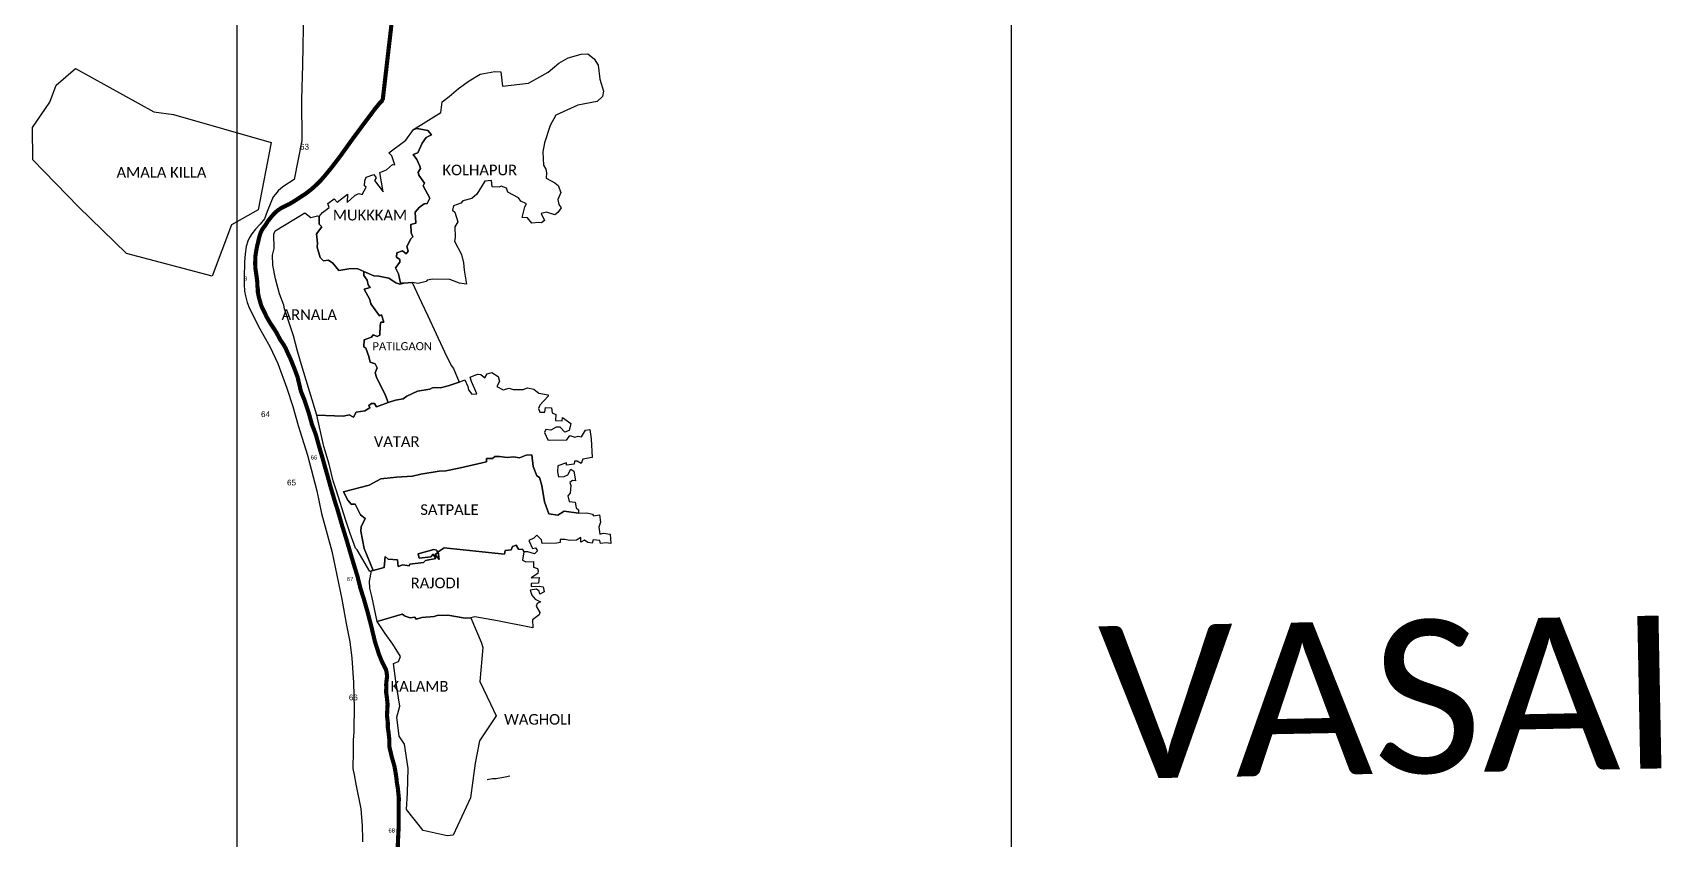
# Model space of a CAD drawing. Header units: metres. Extents: x 0 to 561379, y 0 to 4092696.
# Drawn here: x 260510 to 280239, y 2146462 to 2156234 of the extents above; entities that cross this region are included whole.
import ezdxf

# ---------------------------------------------------------------- set-up
doc = ezdxf.new("R2010")
doc.units = ezdxf.units.M
for name, color, linetype in [('ARTIFICIALLY PROTECTED', 1, 'Continuous'), ('COASTLINE', 5, 'Continuous'), ('DISTRICT BOUNDRY', 86, 'Continuous'), ('NATURALLY PROTECTED', 3, 'Continuous'), ('TALUKA NAME', 5, 'Continuous'), ('UNPROTECTED', 130, 'Continuous'), ('UNPROTECTED DUE TO CREEK', 150, 'Continuous'), ('VILLAGE BOUNDRY', 32, 'Continuous'), ('VILLAGE NAME', 250, 'Continuous')]:
    doc.layers.add(name, color=color, linetype=linetype)
doc.styles.get("Standard").update_dxf_attribs({"font": 'arial.ttf'})
picture_1 = doc.add_image_def('image4.ecw', size_in_pixel=(312480, 683618))

msp = doc.modelspace()

# ---------------------------------------------------------------- linework, layer by layer
at = {"layer": 'ARTIFICIALLY PROTECTED', "const_width": 50, "flags": 128}
for points in [[(263980, 2151223), (263981, 2151219), (264019, 2151091), (264038, 2151022)], [(264121, 2150726), (264126, 2150711), (264163, 2150583), (264209, 2150437), (264261, 2150257), (264312, 2150093), (264365, 2149912), (264408, 2149769), (264445, 2149649), (264479, 2149510), (264526, 2149362), (264567, 2149218), (264606, 2149068)], [(264882, 2147387), (264893, 2147349), (264905, 2147280), (264917, 2147204), (264922, 2147151), (264934, 2147082), (264946, 2146962), (264944, 2146853), (264944, 2146733), (264943, 2146592), (264935, 2146427), (264932, 2146273), (264948, 2146180), (264966, 2146127), (264992, 2146050), (264990, 2146018)]]:
    msp.add_lwpolyline(points, dxfattribs=at)
at = {"layer": 'COASTLINE', "const_width": 30, "flags": 128}
msp.add_lwpolyline([(265080, 2158261), (264751, 2155417), (264715, 2155380), (264655, 2155307), (264545, 2155159), (264379, 2154936), (264242, 2154744), (264140, 2154610), (264055, 2154506), (264001, 2154444), (263945, 2154388), (263885, 2154334), (263814, 2154280), (263753, 2154240), (263679, 2154192), (263622, 2154158), (263576, 2154136), (263519, 2154107), (263468, 2154071), (263430, 2154035), (263396, 2153995), (263359, 2153948), (263337, 2153911), (263306, 2153869), (263286, 2153839), (263269, 2153801), (263253, 2153748), (263242, 2153697), (263231, 2153656), (263224, 2153617), (263217, 2153580), (263209, 2153526), (263206, 2153441), (263208, 2153386), (263216, 2153327), (263223, 2153281), (263230, 2153226), (263233, 2153190), (263233, 2153162), (263238, 2153126), (263239, 2153088), (263252, 2153023), (263270, 2152959), (263287, 2152909), (263319, 2152847), (263342, 2152796), (263384, 2152722), (263437, 2152642), (263463, 2152602), (263509, 2152514), (263552, 2152452), (263578, 2152404), (263609, 2152334), (263632, 2152286), (263653, 2152235), (263687, 2152149), (263719, 2152063), (263760, 2151891), (263805, 2151778), (263853, 2151634), (263894, 2151487), (263939, 2151370), (263981, 2151219), (264019, 2151091), (264077, 2150885), (264126, 2150711), (264163, 2150583), (264209, 2150437), (264261, 2150257), (264312, 2150093), (264365, 2149912), (264408, 2149769), (264445, 2149649), (264479, 2149510), (264526, 2149362), (264567, 2149218), (264612, 2149045), (264656, 2148860), (264706, 2148703), (264738, 2148623), (264772, 2148554), (264791, 2148516), (264798, 2148485), (264804, 2148438), (264797, 2148381), (264793, 2148343), (264794, 2148297), (264792, 2148242), (264800, 2148192), (264810, 2148096), (264806, 2148024), (264803, 2147962), (264813, 2147869), (264812, 2147822), (264820, 2147770), (264830, 2147680), (264831, 2147587), (264858, 2147471), (264893, 2147349), (264905, 2147280), (264917, 2147204), (264922, 2147151), (264934, 2147082), (264946, 2146962), (264944, 2146853), (264944, 2146733), (264943, 2146592), (264935, 2146427)], dxfattribs=at)
at = {"layer": 'DISTRICT BOUNDRY'}
msp.add_polyline3d([(263793, 2156514, 0), (263781, 2155843, 0), (263767, 2155425, 0), (263770, 2154928, 0), (263678, 2154453, 0), (263553, 2154375, 0), (263515, 2154345, 0), (263486, 2154316, 0), (263452, 2154275, 0), (263426, 2154244, 0), (263397, 2154174, 0), (263353, 2154068, 0), (263318, 2153976, 0), (263267, 2153913, 0), (263211, 2153852, 0), (263167, 2153796, 0), (263138, 2153751, 0), (263116, 2153706, 0), (263098, 2153643, 0), (263083, 2153553, 0), (263077, 2153454, 0), (263072, 2153268, 0), (263073, 2153183, 0), (263075, 2153102, 0), (263089, 2153044, 0), (263110, 2152966, 0), (263138, 2152890, 0), (263181, 2152809, 0), (263247, 2152675, 0), (263383, 2152432, 0), (263479, 2152227, 0), (263588, 2151927, 0), (263662, 2151703, 0), (263726, 2151475, 0), (263841, 2151117, 0), (263952, 2150685, 0), (264010, 2150408, 0), (264136, 2149952, 0), (264255, 2149372, 0), (264309, 2149078, 0), (264353, 2148855, 0), (264377, 2148658, 0), (264397, 2148362, 0), (264404, 2148046, 0), (264403, 2147808, 0), (264401, 2147765, 0), (264395, 2147662, 0), (264392, 2147465, 0), (264388, 2147386, 0), (264389, 2147319, 0), (264407, 2147245, 0), (264426, 2147129, 0), (264487, 2146831, 0), (264504, 2146625, 0), (264505, 2146466, 0), (264505, 2146434, 0)], dxfattribs=at)
at = {"layer": 'NATURALLY PROTECTED', "const_width": 50, "flags": 128}
for points in [[(263615, 2154155), (263622, 2154158), (263679, 2154192), (263753, 2154240), (263791, 2154265), (263814, 2154280), (263885, 2154334), (263945, 2154388), (264001, 2154444), (264055, 2154506), (264140, 2154610), (264242, 2154744), (264379, 2154936), (264531, 2155141), (264545, 2155159), (264655, 2155307), (264715, 2155380), (264751, 2155417)], [(263353, 2152777), (263384, 2152722), (263437, 2152642), (263463, 2152602), (263509, 2152514), (263552, 2152452), (263578, 2152404), (263584, 2152390), (263609, 2152334), (263632, 2152286), (263653, 2152235), (263687, 2152149), (263719, 2152063), (263760, 2151891), (263805, 2151778), (263853, 2151634), (263894, 2151487), (263939, 2151370), (263980, 2151223)], [(264038, 2151022), (264077, 2150885), (264121, 2150726)], [(264606, 2149068), (264612, 2149045), (264656, 2148860), (264706, 2148703), (264738, 2148623), (264772, 2148554), (264791, 2148516), (264798, 2148485), (264804, 2148438), (264797, 2148381), (264793, 2148343), (264794, 2148297), (264792, 2148242), (264800, 2148192), (264810, 2148096), (264806, 2148024), (264803, 2147962), (264813, 2147869), (264812, 2147822), (264820, 2147770), (264830, 2147680), (264831, 2147587), (264858, 2147471), (264882, 2147387)]]:
    msp.add_lwpolyline(points, dxfattribs=at)
at = {"layer": 'UNPROTECTED', "const_width": 50, "flags": 128}
msp.add_lwpolyline([(263615, 2154155), (263576, 2154136), (263519, 2154107), (263468, 2154071), (263430, 2154035), (263396, 2153995), (263359, 2153948), (263337, 2153911), (263306, 2153869), (263286, 2153839), (263269, 2153801), (263253, 2153748), (263242, 2153697), (263231, 2153656), (263224, 2153617), (263217, 2153580), (263209, 2153526), (263206, 2153441), (263208, 2153386), (263216, 2153327), (263223, 2153281), (263230, 2153226), (263233, 2153190), (263233, 2153162), (263238, 2153126), (263239, 2153088), (263252, 2153023), (263270, 2152959), (263287, 2152909), (263319, 2152847), (263342, 2152796), (263353, 2152777)], dxfattribs=at)
at = {"layer": 'UNPROTECTED DUE TO CREEK', "const_width": 50, "flags": 128}
msp.add_lwpolyline([(265080, 2158261), (264751, 2155417)], dxfattribs=at)
at = {"layer": 'VILLAGE BOUNDRY'}
for points in [[(263399, 2154901, 0), (263241, 2154087, 0), (262919, 2153907, 0), (262687, 2153282, 0), (261649, 2153559, 0), (261067, 2154125, 0), (260512, 2154691, 0), (260510, 2155083, 0), (260718, 2155390, 0), (260796, 2155597, 0), (261031, 2155799, 0), (261980, 2155274, 0), (262217, 2155240, 0)], [(263399, 2154901, 0), (263241, 2154087, 0), (262919, 2153907, 0), (262687, 2153282, 0), (261649, 2153559, 0), (261067, 2154125, 0), (260512, 2154691, 0), (260510, 2155083, 0), (260718, 2155390, 0), (260796, 2155597, 0), (261031, 2155799, 0), (261980, 2155274, 0), (262217, 2155240, 0)], [(266471, 2154122, 0), (266492, 2154161, 0), (266423, 2154190, 0), (266394, 2154233, 0), (266268, 2154302, 0), (266251, 2154351, 0), (266186, 2154372, 0), (266161, 2154360, 0), (266077, 2154367, 0), (266068, 2154441, 0), (265987, 2154435, 0), (265892, 2154276, 0), (265829, 2154225, 0), (265723, 2154197, 0), (265698, 2154166, 0), (265609, 2154135, 0), (265597, 2154083, 0), (265625, 2154059, 0), (265661, 2153941, 0), (265623, 2153882, 0), (265628, 2153750, 0), (265621, 2153707, 0), (265705, 2153546, 0), (265730, 2153445, 0), (265736, 2153355, 0), (265766, 2153187, 0), (265682, 2153198, 0), (265565, 2153244, 0), (265359, 2153249, 0), (265289, 2153234, 0), (265278, 2153217, 0), (265181, 2153193, 0), (265107, 2153208, 0), (265007, 2153197, 0), (264965, 2153200, 0), (264942, 2153312, 0), (264905, 2153385, 0), (264960, 2153451, 0), (264959, 2153486, 0), (264919, 2153513, 0), (264921, 2153567, 0), (264989, 2153590, 0), (265035, 2153553, 0), (265058, 2153587, 0), (265045, 2153642, 0), (265091, 2153737, 0), (265116, 2153760, 0), (265097, 2153807, 0), (265093, 2153908, 0), (265151, 2153925, 0), (265143, 2154058, 0), (265194, 2154116, 0), (265251, 2154159, 0), (265289, 2154162, 0), (265321, 2154228, 0), (265240, 2154377, 0), (265259, 2154411, 0), (265190, 2154507, 0), (265180, 2154545, 0), (265207, 2154586, 0), (265202, 2154616, 0), (265163, 2154696, 0), (265119, 2154757, 0), (265177, 2154777, 0), (265230, 2154896, 0), (265278, 2154963, 0), (265342, 2154996, 0), (265299, 2155049, 0), (265167, 2155070, 0), (265124, 2155061, 0), (265455, 2155267, 0), (265472, 2155393, 0), (265557, 2155459, 0), (265667, 2155558, 0), (265797, 2155649, 0), (265931, 2155728, 0), (266107, 2155761, 0), (266182, 2155760, 0), (266200, 2155585, 0), (266515, 2155621, 0), (266756, 2155756, 0), (266884, 2155864, 0), (266996, 2155927, 0), (267155, 2155974, 0), (267237, 2155975, 0), (267311, 2155915, 0), (267359, 2155838, 0), (267381, 2155668, 0), (267425, 2155523, 0), (267415, 2155458, 0), (267348, 2155399, 0), (267114, 2155356, 0), (266848, 2155234, 0), (266779, 2155110, 0), (266709, 2154900, 0), (266692, 2154789, 0), (266697, 2154628, 0), (266728, 2154580, 0), (266735, 2154537, 0), (266731, 2154472, 0), (266835, 2154415, 0), (266877, 2154380, 0), (266908, 2154296, 0), (266873, 2154213, 0), (266885, 2154152, 0), (266912, 2154111, 0), (266874, 2154053, 0), (266834, 2154028, 0), (266735, 2154057, 0), (266671, 2154043, 0), (266710, 2153959, 0), (266675, 2153929, 0), (266641, 2153935, 0), (266556, 2153926, 0), (266503, 2153990, 0), (266441, 2153996, 0)], [(266471, 2154122, 0), (266492, 2154161, 0), (266423, 2154190, 0), (266394, 2154233, 0), (266268, 2154302, 0), (266251, 2154351, 0), (266186, 2154372, 0), (266161, 2154360, 0), (266077, 2154367, 0), (266068, 2154441, 0), (265987, 2154435, 0), (265892, 2154276, 0), (265829, 2154225, 0), (265723, 2154197, 0), (265698, 2154166, 0), (265609, 2154135, 0), (265597, 2154083, 0), (265625, 2154059, 0), (265661, 2153941, 0), (265623, 2153882, 0), (265628, 2153750, 0), (265621, 2153707, 0), (265705, 2153546, 0), (265730, 2153445, 0), (265736, 2153355, 0), (265766, 2153187, 0), (265682, 2153198, 0), (265565, 2153244, 0), (265359, 2153249, 0), (265289, 2153234, 0), (265278, 2153217, 0), (265181, 2153193, 0), (265107, 2153208, 0), (265007, 2153197, 0), (264965, 2153200, 0), (264942, 2153312, 0), (264905, 2153385, 0), (264960, 2153451, 0), (264959, 2153486, 0), (264919, 2153513, 0), (264921, 2153567, 0), (264989, 2153590, 0), (265035, 2153553, 0), (265058, 2153587, 0), (265045, 2153642, 0), (265091, 2153737, 0), (265116, 2153760, 0), (265097, 2153807, 0), (265093, 2153908, 0), (265151, 2153925, 0), (265143, 2154058, 0), (265194, 2154116, 0), (265251, 2154159, 0), (265289, 2154162, 0), (265321, 2154228, 0), (265240, 2154377, 0), (265259, 2154411, 0), (265190, 2154507, 0), (265180, 2154545, 0), (265207, 2154586, 0), (265202, 2154616, 0), (265163, 2154696, 0), (265119, 2154757, 0), (265177, 2154777, 0), (265230, 2154896, 0), (265278, 2154963, 0), (265342, 2154996, 0), (265299, 2155049, 0), (265167, 2155070, 0), (265124, 2155061, 0), (265455, 2155267, 0), (265472, 2155393, 0), (265557, 2155459, 0), (265667, 2155558, 0), (265797, 2155649, 0), (265931, 2155728, 0), (266107, 2155761, 0), (266182, 2155760, 0), (266200, 2155585, 0), (266515, 2155621, 0), (266756, 2155756, 0), (266884, 2155864, 0), (266996, 2155927, 0), (267155, 2155974, 0), (267237, 2155975, 0), (267311, 2155915, 0), (267359, 2155838, 0), (267381, 2155668, 0), (267425, 2155523, 0), (267415, 2155458, 0), (267348, 2155399, 0), (267114, 2155356, 0), (266848, 2155234, 0), (266779, 2155110, 0), (266709, 2154900, 0), (266692, 2154789, 0), (266697, 2154628, 0), (266728, 2154580, 0), (266735, 2154537, 0), (266731, 2154472, 0), (266835, 2154415, 0), (266877, 2154380, 0), (266908, 2154296, 0), (266873, 2154213, 0), (266885, 2154152, 0), (266912, 2154111, 0), (266874, 2154053, 0), (266834, 2154028, 0), (266735, 2154057, 0), (266671, 2154043, 0), (266710, 2153959, 0), (266675, 2153929, 0), (266641, 2153935, 0), (266556, 2153926, 0), (266503, 2153990, 0), (266441, 2153996, 0)], [(265342, 2154996, 0), (265278, 2154963, 0), (265230, 2154896, 0), (265177, 2154777, 0), (265119, 2154757, 0), (265163, 2154696, 0), (265202, 2154616, 0), (265207, 2154586, 0), (265180, 2154545, 0), (265190, 2154507, 0), (265259, 2154411, 0), (265240, 2154377, 0), (265321, 2154228, 0), (265289, 2154162, 0), (265251, 2154159, 0), (265194, 2154116, 0), (265143, 2154058, 0), (265151, 2153925, 0), (265093, 2153908, 0), (265097, 2153807, 0), (265116, 2153760, 0), (265091, 2153737, 0), (265045, 2153642, 0), (265058, 2153587, 0), (265035, 2153553, 0), (264989, 2153590, 0), (264921, 2153567, 0), (264919, 2153513, 0), (264959, 2153486, 0), (264960, 2153451, 0), (264905, 2153385, 0), (264942, 2153312, 0), (264965, 2153200, 0), (265007, 2153197, 0), (264960, 2153186, 0), (264911, 2153203, 0), (264824, 2153258, 0), (264702, 2153284, 0), (264645, 2153288, 0), (264521, 2153339, 0), (264448, 2153374, 0), (264364, 2153375, 0), (264221, 2153352, 0), (264147, 2153442, 0), (264094, 2153477, 0), (264035, 2153471, 0), (263995, 2153509, 0), (263956, 2153635, 0), (263961, 2153685, 0), (263948, 2153796, 0), (264013, 2153879, 0), (263981, 2153912, 0), (263981, 2154007, 0), (264021, 2154055, 0), (264104, 2154116, 0), (264085, 2154165, 0), (264162, 2154221, 0), (264198, 2154179, 0), (264324, 2154277, 0), (264319, 2154177, 0), (264414, 2154261, 0), (264463, 2154284, 0), (264502, 2154273, 0), (264552, 2154363, 0), (264529, 2154376, 0), (264533, 2154437, 0), (264552, 2154483, 0), (264644, 2154514, 0), (264673, 2154475, 0), (264653, 2154443, 0), (264757, 2154305, 0), (264718, 2154538, 0), (264797, 2154572, 0), (264869, 2154636, 0), (264897, 2154633, 0), (264861, 2154741, 0), (264825, 2154778, 0), (265030, 2154929, 0), (265124, 2155061, 0), (265167, 2155070, 0), (265299, 2155049, 0)], [(265342, 2154996, 0), (265278, 2154963, 0), (265230, 2154896, 0), (265177, 2154777, 0), (265119, 2154757, 0), (265163, 2154696, 0), (265202, 2154616, 0), (265207, 2154586, 0), (265180, 2154545, 0), (265190, 2154507, 0), (265259, 2154411, 0), (265240, 2154377, 0), (265321, 2154228, 0), (265289, 2154162, 0), (265251, 2154159, 0), (265194, 2154116, 0), (265143, 2154058, 0), (265151, 2153925, 0), (265093, 2153908, 0), (265097, 2153807, 0), (265116, 2153760, 0), (265091, 2153737, 0), (265045, 2153642, 0), (265058, 2153587, 0), (265035, 2153553, 0), (264989, 2153590, 0), (264921, 2153567, 0), (264919, 2153513, 0), (264959, 2153486, 0), (264960, 2153451, 0), (264905, 2153385, 0), (264942, 2153312, 0), (264965, 2153200, 0), (265007, 2153197, 0), (264960, 2153186, 0), (264911, 2153203, 0), (264824, 2153258, 0), (264702, 2153284, 0), (264645, 2153288, 0), (264521, 2153339, 0), (264448, 2153374, 0), (264364, 2153375, 0), (264221, 2153352, 0), (264147, 2153442, 0), (264094, 2153477, 0), (264035, 2153471, 0), (263995, 2153509, 0), (263956, 2153635, 0), (263961, 2153685, 0), (263948, 2153796, 0), (264013, 2153879, 0), (263981, 2153912, 0), (263981, 2154007, 0), (264021, 2154055, 0), (264104, 2154116, 0), (264085, 2154165, 0), (264162, 2154221, 0), (264198, 2154179, 0), (264324, 2154277, 0), (264319, 2154177, 0), (264414, 2154261, 0), (264463, 2154284, 0), (264502, 2154273, 0), (264552, 2154363, 0), (264529, 2154376, 0), (264533, 2154437, 0), (264552, 2154483, 0), (264644, 2154514, 0), (264673, 2154475, 0), (264653, 2154443, 0), (264757, 2154305, 0), (264718, 2154538, 0), (264797, 2154572, 0), (264869, 2154636, 0), (264897, 2154633, 0), (264861, 2154741, 0), (264825, 2154778, 0), (265030, 2154929, 0), (265124, 2155061, 0), (265167, 2155070, 0), (265299, 2155049, 0)], [(264675, 2152060, 0), (264784, 2151838, 0), (264818, 2151752, 0), (264677, 2151700, 0), (264650, 2151740, 0), (264615, 2151743, 0), (264583, 2151718, 0), (264593, 2151687, 0), (264536, 2151651, 0), (264429, 2151638, 0), (264396, 2151577, 0), (264343, 2151604, 0), (264276, 2151589, 0), (263954, 2151599, 0), (263766, 2152208, 0), (263718, 2152377, 0), (263671, 2152562, 0), (263563, 2152889, 0), (263553, 2152933, 0), (263499, 2153071, 0), (263452, 2153251, 0), (263421, 2153417, 0), (263418, 2153536, 0), (263436, 2153619, 0), (263431, 2153791, 0), (263449, 2153832, 0), (263808, 2154051, 0), (263882, 2153995, 0), (263961, 2154014, 0), (263981, 2154007, 0), (263981, 2153912, 0), (264013, 2153879, 0), (263948, 2153796, 0), (263961, 2153685, 0), (263956, 2153635, 0), (263995, 2153509, 0), (264035, 2153471, 0), (264094, 2153477, 0), (264147, 2153442, 0), (264221, 2153352, 0), (264364, 2153375, 0), (264448, 2153374, 0), (264521, 2153339, 0), (264524, 2153291, 0), (264561, 2153236, 0), (264575, 2153177, 0), (264598, 2153145, 0), (264527, 2153124, 0), (264594, 2152999, 0), (264606, 2152950, 0), (264711, 2152802, 0), (264737, 2152816, 0), (264765, 2152726, 0), (264730, 2152725, 0), (264719, 2152685, 0), (264716, 2152568, 0), (264682, 2152553, 0), (264634, 2152572, 0), (264614, 2152545, 0), (264526, 2152513, 0), (264521, 2152428, 0), (264547, 2152413, 0), (264583, 2152309, 0), (264597, 2152242, 0), (264658, 2152220, 0), (264684, 2152172, 0), (264660, 2152111, 0)], [(264675, 2152060, 0), (264784, 2151838, 0), (264818, 2151752, 0), (264677, 2151700, 0), (264650, 2151740, 0), (264615, 2151743, 0), (264583, 2151718, 0), (264593, 2151687, 0), (264536, 2151651, 0), (264429, 2151638, 0), (264396, 2151577, 0), (264343, 2151604, 0), (264276, 2151589, 0), (263954, 2151599, 0), (263766, 2152208, 0), (263718, 2152377, 0), (263671, 2152562, 0), (263563, 2152889, 0), (263553, 2152933, 0), (263499, 2153071, 0), (263452, 2153251, 0), (263421, 2153417, 0), (263418, 2153536, 0), (263436, 2153619, 0), (263431, 2153791, 0), (263449, 2153832, 0), (263808, 2154051, 0), (263882, 2153995, 0), (263961, 2154014, 0), (263981, 2154007, 0), (263981, 2153912, 0), (264013, 2153879, 0), (263948, 2153796, 0), (263961, 2153685, 0), (263956, 2153635, 0), (263995, 2153509, 0), (264035, 2153471, 0), (264094, 2153477, 0), (264147, 2153442, 0), (264221, 2153352, 0), (264364, 2153375, 0), (264448, 2153374, 0), (264521, 2153339, 0), (264524, 2153291, 0), (264561, 2153236, 0), (264575, 2153177, 0), (264598, 2153145, 0), (264527, 2153124, 0), (264594, 2152999, 0), (264606, 2152950, 0), (264711, 2152802, 0), (264737, 2152816, 0), (264765, 2152726, 0), (264730, 2152725, 0), (264719, 2152685, 0), (264716, 2152568, 0), (264682, 2152553, 0), (264634, 2152572, 0), (264614, 2152545, 0), (264526, 2152513, 0), (264521, 2152428, 0), (264547, 2152413, 0), (264583, 2152309, 0), (264597, 2152242, 0), (264658, 2152220, 0), (264684, 2152172, 0), (264660, 2152111, 0)], [(265007, 2153197, 0), (265107, 2153208, 0), (265219, 2152964, 0), (265299, 2152802, 0), (265500, 2152368, 0), (265580, 2152203, 0), (265609, 2152167, 0), (265678, 2152001, 0), (265545, 2151957, 0), (265449, 2151933, 0), (265358, 2151933, 0), (265321, 2151915, 0), (265174, 2151892, 0), (265044, 2151829, 0), (264999, 2151796, 0), (264905, 2151782, 0), (264818, 2151752, 0), (264784, 2151838, 0), (264675, 2152060, 0), (264660, 2152111, 0), (264684, 2152172, 0), (264658, 2152220, 0), (264597, 2152242, 0), (264583, 2152309, 0), (264547, 2152413, 0), (264521, 2152428, 0), (264526, 2152513, 0), (264614, 2152545, 0), (264634, 2152572, 0), (264682, 2152553, 0), (264716, 2152568, 0), (264719, 2152685, 0), (264730, 2152725, 0), (264765, 2152726, 0), (264737, 2152816, 0), (264711, 2152802, 0), (264606, 2152950, 0), (264594, 2152999, 0), (264527, 2153124, 0), (264598, 2153145, 0), (264575, 2153177, 0), (264561, 2153236, 0), (264524, 2153291, 0), (264521, 2153339, 0), (264645, 2153288, 0), (264702, 2153284, 0), (264824, 2153258, 0), (264911, 2153203, 0), (264960, 2153186, 0), (265007, 2153197, 0)], [(265007, 2153197, 0), (265107, 2153208, 0), (265219, 2152964, 0), (265299, 2152802, 0), (265500, 2152368, 0), (265580, 2152203, 0), (265609, 2152167, 0), (265678, 2152001, 0), (265545, 2151957, 0), (265449, 2151933, 0), (265358, 2151933, 0), (265321, 2151915, 0), (265174, 2151892, 0), (265044, 2151829, 0), (264999, 2151796, 0), (264905, 2151782, 0), (264818, 2151752, 0), (264784, 2151838, 0), (264675, 2152060, 0), (264660, 2152111, 0), (264684, 2152172, 0), (264658, 2152220, 0), (264597, 2152242, 0), (264583, 2152309, 0), (264547, 2152413, 0), (264521, 2152428, 0), (264526, 2152513, 0), (264614, 2152545, 0), (264634, 2152572, 0), (264682, 2152553, 0), (264716, 2152568, 0), (264719, 2152685, 0), (264730, 2152725, 0), (264765, 2152726, 0), (264737, 2152816, 0), (264711, 2152802, 0), (264606, 2152950, 0), (264594, 2152999, 0), (264527, 2153124, 0), (264598, 2153145, 0), (264575, 2153177, 0), (264561, 2153236, 0), (264524, 2153291, 0), (264521, 2153339, 0), (264645, 2153288, 0), (264702, 2153284, 0), (264824, 2153258, 0), (264911, 2153203, 0), (264960, 2153186, 0), (265007, 2153197, 0)], [(267286, 2151086, 0), (267174, 2151069, 0), (267155, 2151013, 0), (267107, 2151043, 0), (267072, 2151043, 0), (267068, 2151005, 0), (266979, 2150993, 0), (266976, 2151021, 0), (266872, 2150985, 0), (266866, 2150912, 0), (266881, 2150853, 0), (266947, 2150857, 0), (266992, 2150879, 0), (267030, 2150944, 0), (267067, 2150922, 0), (267088, 2150804, 0), (267048, 2150810, 0), (267016, 2150783, 0), (267031, 2150748, 0), (267021, 2150656, 0), (266995, 2150624, 0), (267011, 2150556, 0), (267082, 2150548, 0), (267093, 2150476, 0), (267123, 2150454, 0), (267121, 2150413, 0), (266950, 2150439, 0), (266871, 2150389, 0), (266765, 2150405, 0), (266709, 2150552, 0), (266679, 2150749, 0), (266650, 2150846, 0), (266618, 2150866, 0), (266575, 2150978, 0), (266556, 2151119, 0), (266488, 2151114, 0), (266406, 2151084, 0), (266334, 2151094, 0), (266260, 2151088, 0), (266167, 2151101, 0), (266107, 2151099, 0), (266082, 2151076, 0), (266008, 2151074, 0), (266007, 2151036, 0), (265692, 2150964, 0), (265516, 2150927, 0), (265435, 2150921, 0), (265211, 2150887, 0), (265112, 2150861, 0), (264916, 2150850, 0), (264728, 2150829, 0), (264586, 2150751, 0), (264277, 2150672, 0), (264328, 2150569, 0), (264370, 2150523, 0), (264419, 2150520, 0), (264481, 2150394, 0), (264540, 2150347, 0), (264490, 2150247, 0), (264487, 2150196, 0), (264526, 2149984, 0), (264634, 2149720, 0), (264615, 2149714, 0), (264593, 2149707, 0), (264440, 2149967, 0), (264421, 2149991, 0), (264356, 2150168, 0), (264303, 2150325, 0), (264186, 2150696, 0), (264149, 2150805, 0), (264102, 2151006, 0), (264039, 2151219, 0), (263954, 2151599, 0), (264276, 2151589, 0), (264343, 2151604, 0), (264396, 2151577, 0), (264429, 2151638, 0), (264536, 2151651, 0), (264593, 2151687, 0), (264583, 2151718, 0), (264615, 2151743, 0), (264650, 2151740, 0), (264677, 2151700, 0), (264818, 2151752, 0), (264905, 2151782, 0), (264999, 2151796, 0), (265044, 2151829, 0), (265174, 2151892, 0), (265321, 2151915, 0), (265358, 2151934, 0), (265449, 2151933, 0), (265545, 2151957, 0), (265678, 2152001, 0), (265744, 2152027, 0), (265780, 2151947, 0), (265788, 2151906, 0), (265831, 2151853, 0), (265891, 2151858, 0), (265825, 2152008, 0), (265810, 2152060, 0), (265898, 2152097, 0), (265938, 2152092, 0), (265986, 2152053, 0), (266018, 2152100, 0), (266074, 2152116, 0), (266149, 2152069, 0), (266166, 2152007, 0), (266133, 2151949, 0), (266208, 2151907, 0), (266282, 2151927, 0), (266329, 2151911, 0), (266454, 2151909, 0), (266505, 2151932, 0), (266581, 2151914, 0), (266643, 2151866, 0), (266753, 2151845, 0), (266755, 2151829, 0), (266653, 2151721, 0), (266639, 2151682, 0), (266654, 2151636, 0), (266713, 2151636, 0), (266724, 2151692, 0), (266794, 2151688, 0), (266803, 2151627, 0), (266846, 2151610, 0), (266845, 2151536, 0), (266923, 2151533, 0), (266930, 2151573, 0), (267031, 2151497, 0), (267011, 2151413, 0), (266956, 2151395, 0), (266899, 2151455, 0), (266852, 2151453, 0), (266789, 2151419, 0), (266726, 2151428, 0), (266712, 2151390, 0), (266751, 2151301, 0), (266766, 2151297, 0), (266981, 2151301, 0), (267018, 2151352, 0), (267079, 2151333, 0), (267117, 2151347, 0), (267157, 2151338, 0), (267209, 2151417, 0), (267259, 2151427, 0), (267275, 2151312, 0)], [(267286, 2151086, 0), (267174, 2151069, 0), (267155, 2151013, 0), (267107, 2151043, 0), (267072, 2151043, 0), (267068, 2151005, 0), (266979, 2150993, 0), (266976, 2151021, 0), (266872, 2150985, 0), (266866, 2150912, 0), (266881, 2150853, 0), (266947, 2150857, 0), (266992, 2150879, 0), (267030, 2150944, 0), (267067, 2150922, 0), (267088, 2150804, 0), (267048, 2150810, 0), (267016, 2150783, 0), (267031, 2150748, 0), (267021, 2150656, 0), (266995, 2150624, 0), (267011, 2150556, 0), (267082, 2150548, 0), (267093, 2150476, 0), (267123, 2150454, 0), (267121, 2150413, 0), (266950, 2150439, 0), (266871, 2150389, 0), (266765, 2150405, 0), (266709, 2150552, 0), (266679, 2150749, 0), (266650, 2150846, 0), (266618, 2150866, 0), (266575, 2150978, 0), (266556, 2151119, 0), (266488, 2151114, 0), (266406, 2151084, 0), (266334, 2151094, 0), (266260, 2151088, 0), (266167, 2151101, 0), (266107, 2151099, 0), (266082, 2151076, 0), (266008, 2151074, 0), (266007, 2151036, 0), (265692, 2150964, 0), (265516, 2150927, 0), (265435, 2150921, 0), (265211, 2150887, 0), (265112, 2150861, 0), (264916, 2150850, 0), (264728, 2150829, 0), (264586, 2150751, 0), (264277, 2150672, 0), (264328, 2150569, 0), (264370, 2150523, 0), (264419, 2150520, 0), (264481, 2150394, 0), (264540, 2150347, 0), (264490, 2150247, 0), (264487, 2150196, 0), (264526, 2149984, 0), (264634, 2149720, 0), (264615, 2149714, 0), (264593, 2149707, 0), (264440, 2149967, 0), (264421, 2149991, 0), (264356, 2150168, 0), (264303, 2150325, 0), (264186, 2150696, 0), (264149, 2150805, 0), (264102, 2151006, 0), (264039, 2151219, 0), (263954, 2151599, 0), (264276, 2151589, 0), (264343, 2151604, 0), (264396, 2151577, 0), (264429, 2151638, 0), (264536, 2151651, 0), (264593, 2151687, 0), (264583, 2151718, 0), (264615, 2151743, 0), (264650, 2151740, 0), (264677, 2151700, 0), (264818, 2151752, 0), (264905, 2151782, 0), (264999, 2151796, 0), (265044, 2151829, 0), (265174, 2151892, 0), (265321, 2151915, 0), (265358, 2151934, 0), (265449, 2151933, 0), (265545, 2151957, 0), (265678, 2152001, 0), (265744, 2152027, 0), (265780, 2151947, 0), (265788, 2151906, 0), (265831, 2151853, 0), (265891, 2151858, 0), (265825, 2152008, 0), (265810, 2152060, 0), (265898, 2152097, 0), (265938, 2152092, 0), (265986, 2152053, 0), (266018, 2152100, 0), (266074, 2152116, 0), (266149, 2152069, 0), (266166, 2152007, 0), (266133, 2151949, 0), (266208, 2151907, 0), (266282, 2151927, 0), (266329, 2151911, 0), (266454, 2151909, 0), (266505, 2151932, 0), (266581, 2151914, 0), (266643, 2151866, 0), (266753, 2151845, 0), (266755, 2151829, 0), (266653, 2151721, 0), (266639, 2151682, 0), (266654, 2151636, 0), (266713, 2151636, 0), (266724, 2151692, 0), (266794, 2151688, 0), (266803, 2151627, 0), (266846, 2151610, 0), (266845, 2151536, 0), (266923, 2151533, 0), (266930, 2151573, 0), (267031, 2151497, 0), (267011, 2151413, 0), (266956, 2151395, 0), (266899, 2151455, 0), (266852, 2151453, 0), (266789, 2151419, 0), (266726, 2151428, 0), (266712, 2151390, 0), (266751, 2151301, 0), (266766, 2151297, 0), (266981, 2151301, 0), (267018, 2151352, 0), (267079, 2151333, 0), (267117, 2151347, 0), (267157, 2151338, 0), (267209, 2151417, 0), (267259, 2151427, 0), (267275, 2151312, 0)], [(267379, 2150158, 0), (267427, 2150170, 0), (267506, 2150159, 0), (267514, 2150046, 0), (267459, 2150053, 0), (267387, 2150046, 0), (267379, 2150082, 0), (267301, 2150088, 0), (267288, 2150049, 0), (267235, 2150058, 0), (267193, 2150084, 0), (267152, 2150063, 0), (267150, 2150120, 0), (267099, 2150085, 0), (267019, 2150081, 0), (266956, 2150094, 0), (266901, 2150093, 0), (266902, 2150056, 0), (266861, 2150051, 0), (266683, 2150047, 0), (266676, 2150088, 0), (266618, 2150146, 0), (266582, 2150111, 0), (266519, 2150083, 0), (266567, 2149987, 0), (266602, 2149992, 0), (266626, 2149955, 0), (266589, 2149922, 0), (266510, 2149943, 0), (266461, 2149945, 0), (266450, 2149973, 0), (266394, 2149977, 0), (266369, 2150025, 0), (266321, 2150010, 0), (266307, 2149969, 0), (266233, 2149962, 0), (266226, 2149916, 0), (265878, 2149954, 0), (265494, 2149993, 0), (265424, 2149945, 0), (265433, 2149851, 0), (265387, 2149912, 0), (265415, 2149931, 0), (265405, 2149965, 0), (265370, 2149971, 0), (265180, 2149919, 0), (265192, 2149868, 0), (265335, 2149884, 0), (265363, 2149915, 0), (265394, 2149865, 0), (265268, 2149838, 0), (265243, 2149815, 0), (265078, 2149796, 0), (265071, 2149776, 0), (264995, 2149787, 0), (264939, 2149767, 0), (264929, 2149849, 0), (264815, 2149856, 0), (264782, 2149888, 0), (264770, 2149755, 0), (264634, 2149720, 0), (264526, 2149984, 0), (264487, 2150196, 0), (264490, 2150247, 0), (264540, 2150347, 0), (264481, 2150394, 0), (264419, 2150520, 0), (264370, 2150523, 0), (264328, 2150569, 0), (264277, 2150672, 0), (264586, 2150751, 0), (264728, 2150829, 0), (264916, 2150850, 0), (265112, 2150861, 0), (265211, 2150887, 0), (265435, 2150921, 0), (265516, 2150927, 0), (265692, 2150964, 0), (266007, 2151036, 0), (266008, 2151074, 0), (266082, 2151076, 0), (266107, 2151099, 0), (266167, 2151101, 0), (266260, 2151088, 0), (266334, 2151094, 0), (266406, 2151084, 0), (266488, 2151114, 0), (266556, 2151119, 0), (266575, 2150978, 0), (266618, 2150866, 0), (266650, 2150846, 0), (266679, 2150749, 0), (266709, 2150552, 0), (266765, 2150405, 0), (266871, 2150389, 0), (266950, 2150439, 0), (267121, 2150413, 0), (267222, 2150416, 0), (267292, 2150400, 0), (267305, 2150379, 0), (267377, 2150391, 0), (267388, 2150305, 0), (267369, 2150245, 0)], [(267379, 2150158, 0), (267427, 2150170, 0), (267506, 2150159, 0), (267514, 2150046, 0), (267459, 2150053, 0), (267387, 2150046, 0), (267379, 2150082, 0), (267301, 2150088, 0), (267288, 2150049, 0), (267235, 2150058, 0), (267193, 2150084, 0), (267152, 2150063, 0), (267150, 2150120, 0), (267099, 2150085, 0), (267019, 2150081, 0), (266956, 2150094, 0), (266901, 2150093, 0), (266902, 2150056, 0), (266861, 2150051, 0), (266683, 2150047, 0), (266676, 2150088, 0), (266618, 2150146, 0), (266582, 2150111, 0), (266519, 2150083, 0), (266567, 2149987, 0), (266602, 2149992, 0), (266626, 2149955, 0), (266589, 2149922, 0), (266510, 2149943, 0), (266461, 2149945, 0), (266450, 2149973, 0), (266394, 2149977, 0), (266369, 2150025, 0), (266321, 2150010, 0), (266307, 2149969, 0), (266233, 2149962, 0), (266226, 2149916, 0), (265878, 2149954, 0), (265494, 2149993, 0), (265424, 2149945, 0), (265433, 2149851, 0), (265387, 2149912, 0), (265415, 2149931, 0), (265405, 2149965, 0), (265370, 2149971, 0), (265180, 2149919, 0), (265192, 2149868, 0), (265335, 2149884, 0), (265363, 2149915, 0), (265394, 2149865, 0), (265268, 2149838, 0), (265243, 2149815, 0), (265078, 2149796, 0), (265071, 2149776, 0), (264995, 2149787, 0), (264939, 2149767, 0), (264929, 2149849, 0), (264815, 2149856, 0), (264782, 2149888, 0), (264770, 2149755, 0), (264634, 2149720, 0), (264526, 2149984, 0), (264487, 2150196, 0), (264490, 2150247, 0), (264540, 2150347, 0), (264481, 2150394, 0), (264419, 2150520, 0), (264370, 2150523, 0), (264328, 2150569, 0), (264277, 2150672, 0), (264586, 2150751, 0), (264728, 2150829, 0), (264916, 2150850, 0), (265112, 2150861, 0), (265211, 2150887, 0), (265435, 2150921, 0), (265516, 2150927, 0), (265692, 2150964, 0), (266007, 2151036, 0), (266008, 2151074, 0), (266082, 2151076, 0), (266107, 2151099, 0), (266167, 2151101, 0), (266260, 2151088, 0), (266334, 2151094, 0), (266406, 2151084, 0), (266488, 2151114, 0), (266556, 2151119, 0), (266575, 2150978, 0), (266618, 2150866, 0), (266650, 2150846, 0), (266679, 2150749, 0), (266709, 2150552, 0), (266765, 2150405, 0), (266871, 2150389, 0), (266950, 2150439, 0), (267121, 2150413, 0), (267222, 2150416, 0), (267292, 2150400, 0), (267305, 2150379, 0), (267377, 2150391, 0), (267388, 2150305, 0), (267369, 2150245, 0)], [(266705, 2149462, 0), (266654, 2149433, 0), (266647, 2149469, 0), (266613, 2149494, 0), (266535, 2149482, 0), (266557, 2149420, 0), (266599, 2149371, 0), (266663, 2149341, 0), (266620, 2149317, 0), (266611, 2149288, 0), (266655, 2149210, 0), (266645, 2149181, 0), (266567, 2149121, 0), (266568, 2149023, 0), (266141, 2149107, 0), (265867, 2149156, 0), (265818, 2149147, 0), (265751, 2149141, 0), (265538, 2149177, 0), (265409, 2149175, 0), (265374, 2149160, 0), (265223, 2149148, 0), (265156, 2149128, 0), (265139, 2149155, 0), (265082, 2149147, 0), (265022, 2149165, 0), (264988, 2149191, 0), (264685, 2149102, 0), (264620, 2149409, 0), (264594, 2149506, 0), (264592, 2149588, 0), (264615, 2149714, 0), (264634, 2149720, 0), (264770, 2149755, 0), (264782, 2149888, 0), (264815, 2149856, 0), (264929, 2149849, 0), (264939, 2149767, 0), (264995, 2149787, 0), (265071, 2149776, 0), (265078, 2149796, 0), (265243, 2149815, 0), (265268, 2149838, 0), (265394, 2149865, 0), (265363, 2149915, 0), (265335, 2149884, 0), (265192, 2149868, 0), (265180, 2149919, 0), (265370, 2149971, 0), (265405, 2149965, 0), (265415, 2149931, 0), (265387, 2149912, 0), (265433, 2149851, 0), (265424, 2149945, 0), (265494, 2149993, 0), (265878, 2149954, 0), (266226, 2149916, 0), (266233, 2149962, 0), (266307, 2149969, 0), (266321, 2150010, 0), (266369, 2150025, 0), (266394, 2149977, 0), (266450, 2149973, 0), (266461, 2149945, 0), (266443, 2149844, 0), (266486, 2149825, 0), (266576, 2149827, 0), (266576, 2149760, 0), (266625, 2149741, 0), (266635, 2149716, 0), (266628, 2149684, 0), (266549, 2149629, 0), (266645, 2149633, 0), (266639, 2149564, 0), (266550, 2149562, 0), (266550, 2149523, 0), (266645, 2149529, 0), (266696, 2149519, 0)], [(266705, 2149462, 0), (266654, 2149433, 0), (266647, 2149469, 0), (266613, 2149494, 0), (266535, 2149482, 0), (266557, 2149420, 0), (266599, 2149371, 0), (266663, 2149341, 0), (266620, 2149317, 0), (266611, 2149288, 0), (266655, 2149210, 0), (266645, 2149181, 0), (266567, 2149121, 0), (266568, 2149023, 0), (266141, 2149107, 0), (265867, 2149156, 0), (265818, 2149147, 0), (265751, 2149141, 0), (265538, 2149177, 0), (265409, 2149175, 0), (265374, 2149160, 0), (265223, 2149148, 0), (265156, 2149128, 0), (265139, 2149155, 0), (265082, 2149147, 0), (265022, 2149165, 0), (264988, 2149191, 0), (264685, 2149102, 0), (264620, 2149409, 0), (264594, 2149506, 0), (264592, 2149588, 0), (264615, 2149714, 0), (264634, 2149720, 0), (264770, 2149755, 0), (264782, 2149888, 0), (264815, 2149856, 0), (264929, 2149849, 0), (264939, 2149767, 0), (264995, 2149787, 0), (265071, 2149776, 0), (265078, 2149796, 0), (265243, 2149815, 0), (265268, 2149838, 0), (265394, 2149865, 0), (265363, 2149915, 0), (265335, 2149884, 0), (265192, 2149868, 0), (265180, 2149919, 0), (265370, 2149971, 0), (265405, 2149965, 0), (265415, 2149931, 0), (265387, 2149912, 0), (265433, 2149851, 0), (265424, 2149945, 0), (265494, 2149993, 0), (265878, 2149954, 0), (266226, 2149916, 0), (266233, 2149962, 0), (266307, 2149969, 0), (266321, 2150010, 0), (266369, 2150025, 0), (266394, 2149977, 0), (266450, 2149973, 0), (266461, 2149945, 0), (266443, 2149844, 0), (266486, 2149825, 0), (266576, 2149827, 0), (266576, 2149760, 0), (266625, 2149741, 0), (266635, 2149716, 0), (266628, 2149684, 0), (266549, 2149629, 0), (266645, 2149633, 0), (266639, 2149564, 0), (266550, 2149562, 0), (266550, 2149523, 0), (266645, 2149529, 0), (266696, 2149519, 0)], [(266124, 2147960, 0), (265924, 2147654, 0), (265872, 2147387, 0), (265816, 2146967, 0), (265603, 2146515, 0), (265533, 2146503, 0), (265241, 2146569, 0), (265039, 2146823, 0), (265050, 2147024, 0), (265060, 2147322, 0), (265016, 2147616, 0), (264949, 2147711, 0), (264922, 2147943, 0), (264959, 2148074, 0), (264910, 2148380, 0), (264880, 2148592, 0), (264941, 2148618, 0), (264968, 2148679, 0), (264873, 2148825, 0), (264780, 2148956, 0), (264685, 2149102, 0), (264988, 2149191, 0), (265022, 2149165, 0), (265082, 2149147, 0), (265139, 2149155, 0), (265156, 2149128, 0), (265223, 2149148, 0), (265374, 2149160, 0), (265409, 2149175, 0), (265538, 2149177, 0), (265751, 2149141, 0), (265818, 2149147, 0), (265944, 2148849, 0), (265962, 2148784, 0), (265927, 2148375, 0), (266058, 2148104, 0)], [(266124, 2147960, 0), (265924, 2147654, 0), (265872, 2147387, 0), (265816, 2146967, 0), (265603, 2146515, 0), (265533, 2146503, 0), (265241, 2146569, 0), (265039, 2146823, 0), (265050, 2147024, 0), (265060, 2147322, 0), (265016, 2147616, 0), (264949, 2147711, 0), (264922, 2147943, 0), (264959, 2148074, 0), (264910, 2148380, 0), (264880, 2148592, 0), (264941, 2148618, 0), (264968, 2148679, 0), (264873, 2148825, 0), (264780, 2148956, 0), (264685, 2149102, 0), (264988, 2149191, 0), (265022, 2149165, 0), (265082, 2149147, 0), (265139, 2149155, 0), (265156, 2149128, 0), (265223, 2149148, 0), (265374, 2149160, 0), (265409, 2149175, 0), (265538, 2149177, 0), (265751, 2149141, 0), (265818, 2149147, 0), (265944, 2148849, 0), (265962, 2148784, 0), (265927, 2148375, 0), (266058, 2148104, 0)]]:
    msp.add_polyline3d(points, close=True, dxfattribs=at)
for points in [[(266015, 2147188, 0), (266081, 2147199, 0)], [(266015, 2147188, 0), (266081, 2147199, 0)], [(266081, 2147199, 0), (266125, 2147199, 0)], [(266081, 2147199, 0), (266125, 2147199, 0)], [(266125, 2147199, 0), (266236, 2147221, 0)], [(266125, 2147199, 0), (266236, 2147221, 0)], [(266236, 2147221, 0), (266291, 2147232, 0)], [(266236, 2147221, 0), (266291, 2147232, 0)]]:
    msp.add_polyline3d(points, dxfattribs=at)

# ---------------------------------------------------------------- texts
at = {"layer": 'ARTIFICIALLY PROTECTED', "char_height": 50, "attachment_point": 1}
for s, insert in [('66', (263879, 2151113)), ('67', (264317, 2149640)), ('68', (264821, 2146595))]:
    msp.add_mtext_dynamic_manual_height_columns(s, width=84.37, gutter_width=1, heights=[0], dxfattribs=dict(at, insert=insert))
at = {"layer": 'NATURALLY PROTECTED', "char_height": 70, "attachment_point": 1}
for s, insert in [('63', (263749, 2154886)), ('64', (263277, 2151647)), ('65', (263592, 2150819)), ('66', (264341, 2148216))]:
    msp.add_mtext_dynamic_manual_height_columns(s, width=95.17, gutter_width=1, heights=[0], dxfattribs=dict(at, insert=insert))
at = {"layer": 'TALUKA NAME', "insert": (273410, 2149042), "char_height": 1851.58, "attachment_point": 1, "rotation": 1.1028}
msp.add_mtext_dynamic_manual_height_columns('{\\fCalibri|b0|i0|c0|p34;VASAI}', width=1561.48, gutter_width=9258, heights=[0], dxfattribs=at)
at = {"layer": 'UNPROTECTED', "insert": (263071, 2153279), "char_height": 50, "attachment_point": 1}
msp.add_mtext_dynamic_manual_height_columns('8', width=70.18, gutter_width=1, heights=[0], dxfattribs=at)
at = {"layer": 'VILLAGE NAME', "attachment_point": 1}
for s, width, gutter_width, insert, char_height in [('{\\fCalibri|b0|i0|c0|p34;KOLHAPUR}', 1334.8, 643, (265475, 2154634), 128.65), ('{\\fCalibri|b0|i0|c0|p34;KOLHAPUR}', 1334.8, 643, (265475, 2154634), 128.65), ('{\\fCalibri|b0|i0|c0|p34;AMALA KILLA }', 1334.8, 643, (261527, 2154605), 128.65), ('{\\fCalibri|b0|i0|c0|p34;AMALA KILLA }', 1334.8, 643, (261527, 2154605), 128.65), ('{\\fCalibri|b0|i0|c0|p34;MUKKKAM}', 1041.2, 643, (264147, 2154087), 128.65), ('{\\fCalibri|b0|i0|c0|p34;MUKKKAM}', 1041.2, 643, (264147, 2154087), 128.65), ('{\\fCalibri|b0|i0|c0|p34;ARNALA}', 737.62, 643, (263526, 2152882), 128.65), ('{\\fCalibri|b0|i0|c0|p34;ARNALA}', 737.62, 643, (263526, 2152882), 128.65), ('{\\fCalibri|b0|i0|c0|p34;PATILGAON}', 1091.39, 484, (264627, 2152484), 96.89), ('{\\fCalibri|b0|i0|c0|p34;PATILGAON}', 1091.39, 484, (264627, 2152484), 96.89), ('{\\fCalibri|b0|i0|c0|p34;VATAR}', 737.62, 643, (264644, 2151345), 128.65), ('{\\fCalibri|b0|i0|c0|p34;VATAR}', 737.62, 643, (264644, 2151345), 128.65), ('{\\fCalibri|b0|i0|c0|p34;SATPALE}', 737.62, 643, (265206, 2150520), 128.65), ('{\\fCalibri|b0|i0|c0|p34;SATPALE}', 737.62, 643, (265206, 2150520), 128.65), ('{\\fCalibri|b0|i0|c0|p34;RAJODI}', 795.37, 643, (265090, 2149632), 128.65), ('{\\fCalibri|b0|i0|c0|p34;RAJODI}', 795.37, 643, (265090, 2149632), 128.65), ('{\\fCalibri|b0|i0|c0|p34;KALAMB}', 1149.77, 643, (264846, 2148380), 128.65), ('{\\fCalibri|b0|i0|c0|p34;KALAMB}', 1149.77, 643, (264846, 2148380), 128.65), ('{\\fCalibri|b0|i0|c0|p34;WAGHOLI}', 1449.11, 643, (266221, 2147980), 128.65), ('{\\fCalibri|b0|i0|c0|p34;WAGHOLI}', 1449.11, 643, (266221, 2147980), 128.65)]:
    msp.add_mtext_dynamic_manual_height_columns(s, width=width, gutter_width=gutter_width, heights=[0], dxfattribs=dict(at, insert=insert, char_height=char_height))

# ---------------------------------------------------------------- pictures from other files: only their frames are drawn
image = msp.add_image(picture_1, insert=(262990, 2138099), size_in_units=(9374, 20509))
image.dxf.flags = 7

doc.saveas('drawing.dxf')
